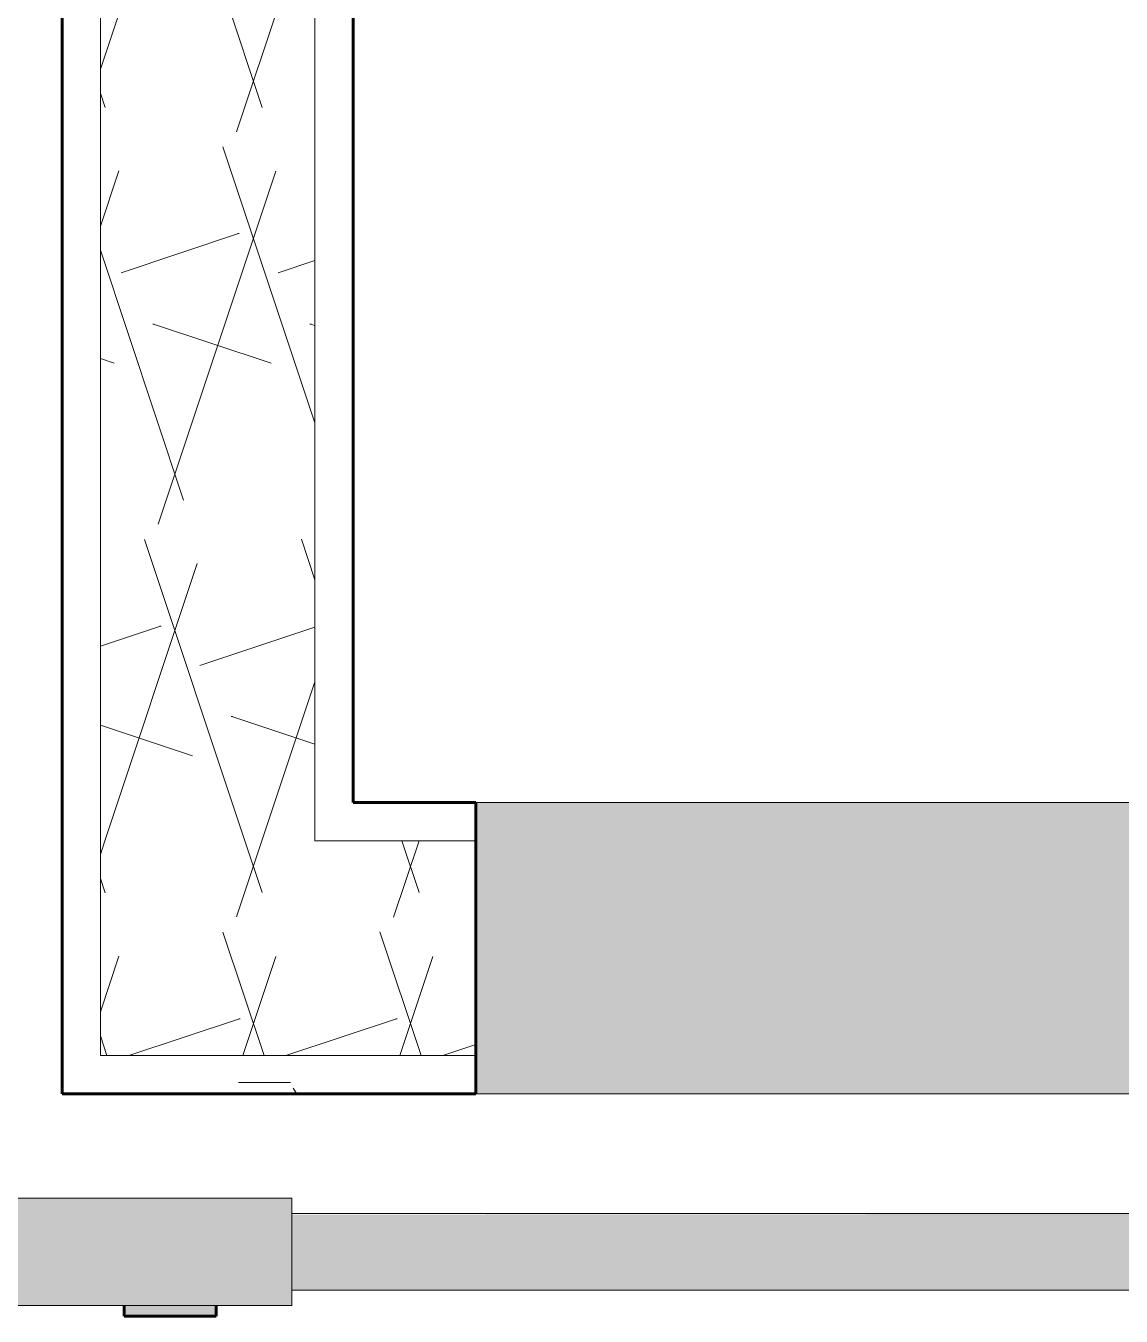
# Model space of a CAD drawing. Header units: inches. Extents: x -4169 to -1846, y 9706 to 12377.
# Drawn here: x -3515.78 to -3497.91, y 10507.56 to 10528.61 of the extents above; entities that cross this region are included whole.
import ezdxf

# ---------------------------------------------------------------- set-up
doc = ezdxf.new("R2010")
doc.units = ezdxf.units.IN
doc.header["$MEASUREMENT"] = 0
for name, color, linetype, lineweight in [('0-1', 7, 'Continuous', 5), ('0-2', 10, 'Continuous', 18), ('A-DOOR-3', 135, 'Continuous', 18), ('A-DOOR-4', 10, 'Continuous', 18), ('A-DOOR-5', 250, 'Continuous', 60), ('A-WALL-1', 8, 'Continuous', 5), ('A-WALL-4', 250, 'Continuous', 60), ('A-WALL-5', 10, 'Continuous', 18), ('A-WALL-PATT-1', 7, 'Continuous', 9), ('A-WALL-PATT-2', 253, 'Continuous', 9)]:
    doc.layers.add(name, color=color, linetype=linetype, lineweight=lineweight)
pattern_1 = [(0, (0, 0), (20.48, 5.12), [0.845, -14.515, 0.845, -14.515, -81.92]), (0, (0, 0), (20.48, 5.12), [-30.72, 0.845, -29.875, 0.845, -14.515, -35.84]), (0, (0, 0), (20.48, 5.12), [-76.8, 0.845, -9.395, 0.845, -24.755]), (120, (7.68, 2.56), (-14.67405, 15.1762003), [0.845, -14.515, 0.845, -14.515, -81.92]), (120, (7.68, 2.56), (-14.67405, 15.1762003), [-30.72, 0.845, -29.875, 0.845, -14.515, -35.84]), (120, (7.68, 2.56), (-14.67405, 15.1762003), [-76.8, 0.845, -9.395, 0.845, -24.755]), (240, (10.24, 12.8), (-5.80595, -20.2962003), [0.845, -14.515, 0.845, -14.515, -81.92]), (240, (10.24, 12.8), (-5.80595, -20.2962003), [-30.72, 0.845, -29.875, 0.845, -14.515, -35.84]), (240, (10.24, 12.8), (-5.80595, -20.2962003), [-76.8, 0.845, -9.395, 0.845, -24.755])]
pattern_2 = [(161.57, (0.32, 0.32), (-2.560496185, -0.000537386), [0, -18.214, 2.022, 0]), (18.43, (-0.32, 0.32), (-2.560496185, 0.000537386), [0, -18.214, 2.022, 0]), (108.43, (0.32, 0.32), (1.27922091, -6.400876726), [6.07, -14.166]), (71.57, (-0.32, 0.32), (1.27922091, 6.400876726), [6.07, -14.166])]

# ---------------------------------------------------------------- blocks, each defined once
blk = doc.blocks.new('BARN - FLUSH - WIDTH 2-2638556-ENLARGED RCP - 1ST FLOOR PLAN')
at = {"layer": 'A-DOOR-3'}
for points in [[(-17.75, -5.823), (-12, -5.823), (-12, -4.073), (-30, -4.073), (-30, -5.823), (-21.62, -5.823)], [(-13.234, -6), (-13.234, -5.823), (-14.734, -5.823), (-14.734, -6), (-14.25, -6)]]:
    blk.add_hatch(color=256, dxfattribs=at).paths.add_polyline_path(points, flags=0)
h = blk.add_hatch(color=256, dxfattribs=at)
h.paths.add_polyline_path([(9, -4.948), (12, -4.948), (12, -4.323), (-12, -4.344), (-12, -4.948), (-4.737, -4.948)], flags=0)
h.paths.add_polyline_path([(-30, -4.948), (-30, -4.323), (-33, -4.344), (-33, -4.948)], flags=0)
h = blk.add_hatch(color=256, dxfattribs=at)
h.paths.add_polyline_path([(-33, -5.573), (-30, -5.547), (-30, -4.948), (-33, -4.948), (-33, -5.552)], flags=0)
h.paths.add_polyline_path([(9, -5.573), (12, -5.552), (12, -4.948), (-12, -4.948), (-12, -5.573), (-4.737, -5.573)], flags=0)
at = {"layer": 'A-DOOR-4'}
for p, q in [((-30, -4.073), (-12, -4.073)), ((-12, -4.073), (-12, -5.823)), ((12, -4.323), (-12, -4.323)), ((-12, -5.573), (12, -5.573)), ((-12, -5.823), (-30, -5.823))]:
    blk.add_line(p, q, dxfattribs=at)
at = {"layer": 'A-DOOR-5'}
for p, q in [((-14.734, -6), (-14.734, -5.823)), ((-13.234, -5.823), (-13.234, -6)), ((-13.234, -6), (-14.734, -6))]:
    blk.add_line(p, q, dxfattribs=at)
blk = doc.blocks.new('CTR - 1st Phase - Unit Layouts_rvt-1-ENLARGED RCP - 1ST FLOOR PLAN')
at = {"layer": 'A-WALL-1'}
blk.add_hatch(color=256, dxfattribs=at).paths.add_polyline_path([(-3490.435, 10511.189), (-3490.435, 10515.939), (-3508.435, 10515.939), (-3508.435, 10511.189), (-3497.95, 10511.189)], flags=0)
at = {"layer": 'A-WALL-PATT-1'}
h = blk.add_hatch(dxfattribs=at)
h.set_pattern_fill('FP_1', color=256, style=0, pattern_type=2)
h.set_pattern_definition(pattern_1)
h.paths.add_polyline_path([(-3515.185, 10511.814), (-3514.56, 10511.814), (-3514.56, 10545.939), (-3515.185, 10545.939), (-3515.185, 10511.878)], flags=0)
h = blk.add_hatch(dxfattribs=at)
h.set_pattern_fill('FP_1', color=256, style=0, pattern_type=2)
h.set_pattern_definition(pattern_1)
h.paths.add_polyline_path([(-3510.435, 10511.189), (-3508.435, 10511.189), (-3508.435, 10511.814), (-3515.185, 10511.814), (-3515.185, 10511.189), (-3511.06, 10511.189)], flags=0)
h.paths.add_polyline_path([(-3488.707, 10511.189), (-3487.299, 10511.189), (-3487.299, 10511.814), (-3490.435, 10511.814), (-3490.435, 10511.189)], flags=0)
at = {"layer": 'A-WALL-PATT-2'}
h = blk.add_hatch(dxfattribs=at)
h.set_pattern_fill('FP_2', color=256, style=0, pattern_type=2)
h.set_pattern_definition(pattern_2)
h.paths.add_polyline_path([(-3514.56, 10515.314), (-3511.06, 10515.314), (-3511.06, 10545.689), (-3514.56, 10545.689), (-3514.56, 10515.939)], flags=0)
h = blk.add_hatch(dxfattribs=at)
h.set_pattern_fill('FP_2', color=256, style=0, pattern_type=2)
h.set_pattern_definition(pattern_2)
h.paths.add_polyline_path([(-3487.299, 10511.814), (-3487.299, 10515.314), (-3490.435, 10515.314), (-3490.435, 10511.814), (-3488.755, 10511.814)], flags=0)
h.paths.add_polyline_path([(-3514.56, 10511.814), (-3508.435, 10511.814), (-3508.435, 10515.314), (-3514.56, 10515.314)], flags=0)
at = {"layer": 'A-WALL-4'}
for p, q in [((-3515.185, 10515.939), (-3515.185, 10545.939)), ((-3510.435, 10537.814), (-3510.435, 10515.939)), ((-3515.185, 10511.814), (-3515.185, 10515.939)), ((-3510.435, 10515.939), (-3508.435, 10515.939)), ((-3508.435, 10515.939), (-3508.435, 10511.189)), ((-3515.185, 10511.189), (-3515.185, 10511.814)), ((-3508.435, 10511.189), (-3515.185, 10511.189))]:
    blk.add_line(p, q, dxfattribs=at)
at = {"layer": 'A-WALL-5'}
for p, q in [((-3514.56, 10545.689), (-3514.56, 10515.939)), ((-3511.06, 10538.439), (-3511.06, 10515.939)), ((-3514.56, 10515.939), (-3514.56, 10515.314)), ((-3511.06, 10515.939), (-3511.06, 10515.314)), ((-3490.435, 10515.939), (-3508.435, 10515.939)), ((-3514.56, 10515.314), (-3514.56, 10511.814)), ((-3508.435, 10515.314), (-3511.06, 10515.314)), ((-3508.435, 10511.814), (-3514.56, 10511.814)), ((-3508.435, 10511.189), (-3490.435, 10511.189))]:
    blk.add_line(p, q, dxfattribs=at)
at = {"layer": '0-2'}
blk.add_blockref('BARN - FLUSH - WIDTH 2-2638556-ENLARGED RCP - 1ST FLOOR PLAN', (-3499.435, 10513.564), dxfattribs=at)

msp = doc.modelspace()

# ---------------------------------------------------------------- block references
at = {"layer": '0-1'}
msp.add_blockref('CTR - 1st Phase - Unit Layouts_rvt-1-ENLARGED RCP - 1ST FLOOR PLAN', (0, 0), dxfattribs=at)

doc.saveas('drawing.dxf')
